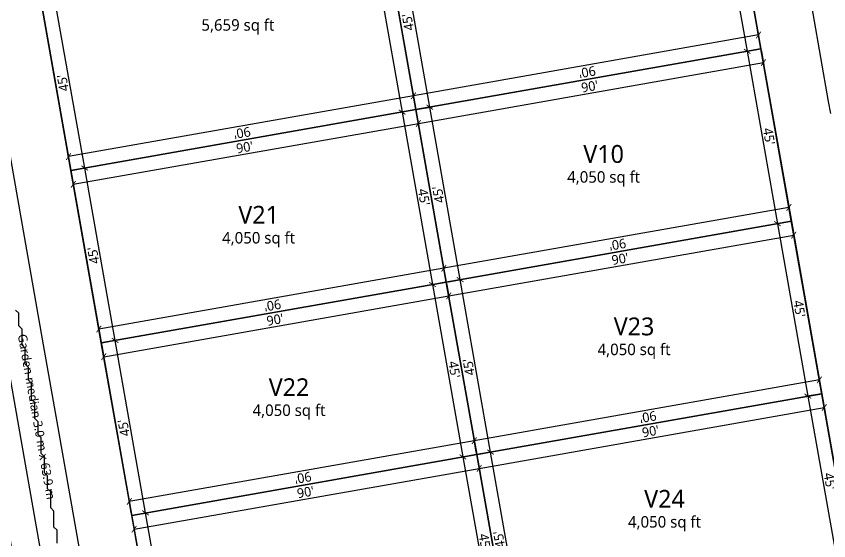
# Model space of a CAD drawing. Header units: metres. Extents: x 77 to 647, y -942 to -10.
# Drawn here: x 250.1 to 313.7, y -194 to -152.9 of the extents above; entities that cross this region are included whole.
import ezdxf
from ezdxf.enums import TextEntityAlignment as Align

# ---------------------------------------------------------------- set-up
doc = ezdxf.new("R2010")
doc.units = ezdxf.units.M
for name, color, linetype in [('DIM_MEDIANS', 94, 'Continuous'), ('DIM_PLOTS', 5, 'Continuous'), ('MEDIANS', 94, 'Continuous'), ('PLOT_TEXT', 7, 'Continuous'), ('PLOTS', 1, 'Continuous'), ('ROAD_CENTRELINE', 9, 'Continuous'), ('ROADS', 8, 'Continuous')]:
    doc.layers.add(name, color=color, linetype=linetype)
doc.styles.add('OpenSans', font='OpenSans-Regular.ttf')
doc.dimstyles.new('PLOT_FT', dxfattribs={"dimtxt": 0.75, "dimasz": 0.45, "dimexe": 0.225, "dimexo": 0.1875, "dimgap": 0.15, "dimtad": 1, "dimdec": 1, "dimlfac": 3.28084, "dimtxsty": 'OpenSans', "dimblk": 'ARCHTICK', "dimcen": 2.5, "dimazin": 3, "dimtfac": 1, "dimtmove": 0, "dimatfit": 3})
doc.dimstyles.new('ROAD_M', dxfattribs={"dimtxt": 1, "dimasz": 0.6, "dimexe": 0.3, "dimexo": 0.25, "dimgap": 0.2, "dimtad": 1, "dimdec": 1, "dimtxsty": 'OpenSans', "dimcen": 2.5, "dimazin": 3, "dimtfac": 1, "dimtmove": 0, "dimatfit": 3})

# ---------------------------------------------------------------- blocks, each defined once
blk = doc.blocks.new('_ARCHTICK')
at = {"color": 0, "linetype": 'BYBLOCK', "const_width": 0.15}
blk.add_lwpolyline([(-0.5, -0.5), (0.5, 0.5)], dxfattribs=at)
blk = doc.blocks.new('*D91')
at = {"color": 0}
for p, q in [((276.909, -136.017), (275.789, -136.215)), ((276.011, -136.175), (280.286, -160.427)), ((281.185, -160.268), (280.065, -160.466))]:
    blk.add_line(p, q, dxfattribs=at)
at = {"layer": 'Defpoints'}
for p in [(277.094, -135.984), (276.011, -136.175), (281.37, -160.236)]:
    blk.add_point(p, dxfattribs=at)
at = {"layer": 'DIM_PLOTS', "color": 0, "xscale": 0.44999999999999996, "yscale": 0.44999999999999996}
for p, rotation in [((276.011, -136.175), 99.99945466553741), ((280.286, -160.427), -80.00054533446259)]:
    blk.add_blockref('_ARCHTICK', p, dxfattribs=dict(at, rotation=rotation))
at = {"layer": 'DIM_PLOTS', "color": 0, "insert": (278.666, -148.21), "char_height": 0.75, "attachment_point": 5, "rotation": 279.99945, "style": 'OpenSans'}
blk.add_mtext("80,8'", dxfattribs=at)
blk = doc.blocks.new('*D92')
at = {"color": 0}
for p, q in [((281.337, -160.051), (281.14, -158.931)), ((281.179, -159.152), (254.164, -163.916)), ((254.322, -164.815), (254.125, -163.694))]:
    blk.add_line(p, q, dxfattribs=at)
at = {"layer": 'Defpoints'}
for p in [(281.179, -159.152), (281.37, -160.236), (254.355, -164.999)]:
    blk.add_point(p, dxfattribs=at)
at = {"layer": 'DIM_PLOTS', "color": 0, "xscale": 0.44999999999999996, "yscale": 0.44999999999999996}
for p, rotation in [((281.179, -159.152), 9.999975990270627), ((254.164, -163.916), -170.00002400972937)]:
    blk.add_blockref('_ARCHTICK', p, dxfattribs=dict(at, rotation=rotation))
at = {"layer": 'DIM_PLOTS', "color": 0, "insert": (267.762, -162.051), "char_height": 0.75, "attachment_point": 5, "rotation": 189.99998, "style": 'OpenSans'}
blk.add_mtext("90'", dxfattribs=at)
blk = doc.blocks.new('*D93')
at = {"color": 0}
for p, q in [((252.157, -151.458), (253.278, -151.26)), ((255.438, -164.808), (253.056, -151.299)), ((254.539, -164.967), (255.66, -164.769))]:
    blk.add_line(p, q, dxfattribs=at)
at = {"layer": 'Defpoints'}
for p in [(251.973, -151.49), (254.355, -164.999), (255.438, -164.808)]:
    blk.add_point(p, dxfattribs=at)
at = {"layer": 'DIM_PLOTS', "color": 0, "xscale": 0.44999999999999996, "yscale": 0.44999999999999996}
for p, rotation in [((253.056, -151.299), 99.9999982604061), ((255.438, -164.808), 279.9999982604061)]:
    blk.add_blockref('_ARCHTICK', p, dxfattribs=dict(at, rotation=rotation))
at = {"layer": 'DIM_PLOTS', "color": 0, "insert": (253.73, -158.145), "char_height": 0.75, "attachment_point": 5, "rotation": 100, "style": 'OpenSans'}
blk.add_mtext("45'", dxfattribs=at)
blk = doc.blocks.new('*D94')
at = {"color": 0}
for p, q in [((305.819, -141.997), (304.699, -142.195)), ((304.92, -142.156), (307.302, -155.663)), ((308.201, -155.505), (307.08, -155.702))]:
    blk.add_line(p, q, dxfattribs=at)
at = {"layer": 'Defpoints'}
for p in [(304.92, -142.156), (306.003, -141.965), (308.385, -155.472)]:
    blk.add_point(p, dxfattribs=at)
at = {"layer": 'DIM_PLOTS', "color": 0, "xscale": 0.44999999999999996, "yscale": 0.44999999999999996}
for p, rotation in [((304.92, -142.156), 100.00000000000007), ((307.302, -155.663), -79.99999999999993)]:
    blk.add_blockref('_ARCHTICK', p, dxfattribs=dict(at, rotation=rotation))
at = {"layer": 'DIM_PLOTS', "color": 0, "insert": (306.628, -148.818), "char_height": 0.75, "attachment_point": 5, "rotation": 280, "style": 'OpenSans'}
blk.add_mtext("45'", dxfattribs=at)
blk = doc.blocks.new('*D95')
at = {"color": 0}
for p, q in [((308.194, -154.389), (281.179, -159.152)), ((308.353, -155.288), (308.155, -154.167)), ((281.337, -160.051), (281.14, -158.931))]:
    blk.add_line(p, q, dxfattribs=at)
at = {"layer": 'Defpoints'}
for p in [(308.194, -154.389), (308.385, -155.472), (281.37, -160.236)]:
    blk.add_point(p, dxfattribs=at)
at = {"layer": 'DIM_PLOTS', "color": 0, "xscale": 0.44999999999999996, "yscale": 0.44999999999999996}
for p, rotation in [((308.194, -154.389), 10.000000000000057), ((281.179, -159.152), -169.99999999999994)]:
    blk.add_blockref('_ARCHTICK', p, dxfattribs=dict(at, rotation=rotation))
at = {"layer": 'DIM_PLOTS', "color": 0, "insert": (294.778, -157.288), "char_height": 0.75, "attachment_point": 5, "rotation": 190, "style": 'OpenSans'}
blk.add_mtext("90'", dxfattribs=at)
blk = doc.blocks.new('*D96')
at = {"color": 0}
for p, q in [((279.173, -146.696), (280.293, -146.498)), ((282.453, -160.045), (280.072, -146.537)), ((281.555, -160.203), (282.675, -160.006))]:
    blk.add_line(p, q, dxfattribs=at)
at = {"layer": 'Defpoints'}
for p in [(278.988, -146.728), (281.37, -160.236), (282.453, -160.045)]:
    blk.add_point(p, dxfattribs=at)
at = {"layer": 'DIM_PLOTS', "color": 0, "xscale": 0.44999999999999996, "yscale": 0.44999999999999996}
for p, rotation in [((280.072, -146.537), 100.00000000000007), ((282.453, -160.045), 280.00000000000006)]:
    blk.add_blockref('_ARCHTICK', p, dxfattribs=dict(at, rotation=rotation))
at = {"layer": 'DIM_PLOTS', "color": 0, "insert": (280.745, -153.382), "char_height": 0.75, "attachment_point": 5, "rotation": 100, "style": 'OpenSans'}
blk.add_mtext("45'", dxfattribs=at)
blk = doc.blocks.new('*D98')
at = {"color": 0}
for p, q in [((308.201, -155.505), (307.08, -155.702)), ((307.302, -155.663), (309.684, -169.171)), ((310.582, -169.012), (309.462, -169.21))]:
    blk.add_line(p, q, dxfattribs=at)
at = {"layer": 'Defpoints'}
for p in [(307.302, -155.663), (308.385, -155.472), (310.767, -168.98)]:
    blk.add_point(p, dxfattribs=at)
at = {"layer": 'DIM_PLOTS', "color": 0, "xscale": 0.44999999999999996, "yscale": 0.44999999999999996}
for p, rotation in [((307.302, -155.663), 100.00000000000007), ((309.684, -169.171), -79.99999999999993)]:
    blk.add_blockref('_ARCHTICK', p, dxfattribs=dict(at, rotation=rotation))
at = {"layer": 'DIM_PLOTS', "color": 0, "insert": (309.01, -162.326), "char_height": 0.75, "attachment_point": 5, "rotation": 280, "style": 'OpenSans'}
blk.add_mtext("45'", dxfattribs=at)
blk = doc.blocks.new('*D99')
at = {"color": 0}
for p, q in [((310.576, -167.897), (283.561, -172.66)), ((310.734, -168.795), (310.537, -167.675)), ((283.719, -173.559), (283.522, -172.438))]:
    blk.add_line(p, q, dxfattribs=at)
at = {"layer": 'Defpoints'}
for p in [(310.576, -167.897), (310.767, -168.98), (283.752, -173.743)]:
    blk.add_point(p, dxfattribs=at)
at = {"layer": 'DIM_PLOTS', "color": 0, "xscale": 0.44999999999999996, "yscale": 0.44999999999999996}
for p, rotation in [((310.576, -167.897), 10.000000000000028), ((283.561, -172.66), -169.99999999999997)]:
    blk.add_blockref('_ARCHTICK', p, dxfattribs=dict(at, rotation=rotation))
at = {"layer": 'DIM_PLOTS', "color": 0, "insert": (297.16, -170.795), "char_height": 0.75, "attachment_point": 5, "rotation": 190, "style": 'OpenSans'}
blk.add_mtext("90'", dxfattribs=at)
blk = doc.blocks.new('*D100')
at = {"color": 0}
for p, q in [((281.555, -160.203), (282.675, -160.006)), ((284.835, -173.552), (282.453, -160.045)), ((283.936, -173.711), (285.057, -173.513))]:
    blk.add_line(p, q, dxfattribs=at)
at = {"layer": 'Defpoints'}
for p in [(281.37, -160.236), (284.835, -173.552), (283.752, -173.743)]:
    blk.add_point(p, dxfattribs=at)
at = {"layer": 'DIM_PLOTS', "color": 0, "xscale": 0.44999999999999996, "yscale": 0.44999999999999996}
for p, rotation in [((282.453, -160.045), 99.99999999999983), ((284.835, -173.552), 279.99999999999983)]:
    blk.add_blockref('_ARCHTICK', p, dxfattribs=dict(at, rotation=rotation))
at = {"layer": 'DIM_PLOTS', "color": 0, "insert": (283.127, -166.89), "char_height": 0.75, "attachment_point": 5, "rotation": 100, "style": 'OpenSans'}
blk.add_mtext("45'", dxfattribs=at)
blk = doc.blocks.new('*D101')
at = {"color": 0}
for p, q in [((308.418, -155.657), (308.615, -156.777)), ((281.561, -161.319), (308.576, -156.555)), ((281.403, -160.42), (281.6, -161.541))]:
    blk.add_line(p, q, dxfattribs=at)
at = {"layer": 'Defpoints'}
for p in [(308.385, -155.472), (281.37, -160.236), (281.561, -161.319)]:
    blk.add_point(p, dxfattribs=at)
at = {"layer": 'DIM_PLOTS', "color": 0, "xscale": 0.44999999999999996, "yscale": 0.44999999999999996}
for p, rotation in [((308.576, -156.555), 10.00000000000007), ((281.561, -161.319), 190.00000000000006)]:
    blk.add_blockref('_ARCHTICK', p, dxfattribs=dict(at, rotation=rotation))
at = {"layer": 'DIM_PLOTS', "color": 0, "insert": (294.977, -158.42), "char_height": 0.75, "attachment_point": 5, "rotation": 10, "style": 'OpenSans'}
blk.add_mtext("90'", dxfattribs=at)
blk = doc.blocks.new('*D140')
at = {"color": 0}
for p, q in [((254.539, -164.967), (255.66, -164.769)), ((257.82, -178.316), (255.438, -164.808)), ((256.921, -178.474), (258.041, -178.277))]:
    blk.add_line(p, q, dxfattribs=at)
at = {"layer": 'Defpoints'}
for p in [(254.355, -164.999), (256.737, -178.507), (257.82, -178.316)]:
    blk.add_point(p, dxfattribs=at)
at = {"layer": 'DIM_PLOTS', "color": 0, "xscale": 0.44999999999999996, "yscale": 0.44999999999999996}
for p, rotation in [((255.438, -164.808), 100.00000000000007), ((257.82, -178.316), 280.00000000000006)]:
    blk.add_blockref('_ARCHTICK', p, dxfattribs=dict(at, rotation=rotation))
at = {"layer": 'DIM_PLOTS', "color": 0, "insert": (256.112, -171.653), "char_height": 0.75, "attachment_point": 5, "rotation": 100, "style": 'OpenSans'}
blk.add_mtext("45'", dxfattribs=at)
blk = doc.blocks.new('*D141')
at = {"color": 0}
for p, q in [((281.403, -160.42), (281.6, -161.541)), ((254.546, -166.083), (281.561, -161.319)), ((254.387, -165.184), (254.585, -166.304))]:
    blk.add_line(p, q, dxfattribs=at)
at = {"layer": 'Defpoints'}
for p in [(281.37, -160.236), (254.355, -164.999), (254.546, -166.083)]:
    blk.add_point(p, dxfattribs=at)
at = {"layer": 'DIM_PLOTS', "color": 0, "xscale": 0.44999999999999996, "yscale": 0.44999999999999996}
for p, rotation in [((281.561, -161.319), 9.999999999999952), ((254.546, -166.083), 189.99999999999994)]:
    blk.add_blockref('_ARCHTICK', p, dxfattribs=dict(at, rotation=rotation))
at = {"layer": 'DIM_PLOTS', "color": 0, "insert": (267.962, -163.184), "char_height": 0.75, "attachment_point": 5, "rotation": 10, "style": 'OpenSans'}
blk.add_mtext("90'", dxfattribs=at)
blk = doc.blocks.new('*D142')
at = {"color": 0}
for p, q in [((281.185, -160.268), (280.065, -160.466)), ((280.287, -160.427), (282.668, -173.934)), ((283.567, -173.776), (282.447, -173.973))]:
    blk.add_line(p, q, dxfattribs=at)
at = {"layer": 'Defpoints'}
for p in [(281.37, -160.236), (280.287, -160.427), (283.752, -173.743)]:
    blk.add_point(p, dxfattribs=at)
at = {"layer": 'DIM_PLOTS', "color": 0, "xscale": 0.44999999999999996, "yscale": 0.44999999999999996}
for p, rotation in [((280.287, -160.427), 99.99999999999983), ((282.668, -173.934), -80.00000000000017)]:
    blk.add_blockref('_ARCHTICK', p, dxfattribs=dict(at, rotation=rotation))
at = {"layer": 'DIM_PLOTS', "color": 0, "insert": (281.995, -167.089), "char_height": 0.75, "attachment_point": 5, "rotation": 280, "style": 'OpenSans'}
blk.add_mtext("45'", dxfattribs=at)
blk = doc.blocks.new('*D143')
at = {"color": 0}
for p, q in [((283.561, -172.66), (256.546, -177.424)), ((283.719, -173.559), (283.522, -172.438)), ((256.704, -178.322), (256.506, -177.202))]:
    blk.add_line(p, q, dxfattribs=at)
at = {"layer": 'Defpoints'}
for p in [(283.561, -172.66), (283.752, -173.743), (256.737, -178.507)]:
    blk.add_point(p, dxfattribs=at)
at = {"layer": 'DIM_PLOTS', "color": 0, "xscale": 0.44999999999999996, "yscale": 0.44999999999999996}
for p, rotation in [((283.561, -172.66), 9.999999999999972), ((256.546, -177.424), -170.00000000000003)]:
    blk.add_blockref('_ARCHTICK', p, dxfattribs=dict(at, rotation=rotation))
at = {"layer": 'DIM_PLOTS', "color": 0, "insert": (270.144, -175.559), "char_height": 0.75, "attachment_point": 5, "rotation": 190, "style": 'OpenSans'}
blk.add_mtext("90'", dxfattribs=at)
blk = doc.blocks.new('*D144')
at = {"color": 0}
for p, q in [((256.921, -178.474), (258.041, -178.277)), ((260.202, -191.823), (257.82, -178.316)), ((259.303, -191.982), (260.423, -191.784))]:
    blk.add_line(p, q, dxfattribs=at)
at = {"layer": 'Defpoints'}
for p in [(256.737, -178.507), (259.118, -192.014), (260.202, -191.823)]:
    blk.add_point(p, dxfattribs=at)
at = {"layer": 'DIM_PLOTS', "color": 0, "xscale": 0.44999999999999996, "yscale": 0.44999999999999996}
for p, rotation in [((257.82, -178.316), 99.99999999999983), ((260.202, -191.823), 279.99999999999983)]:
    blk.add_blockref('_ARCHTICK', p, dxfattribs=dict(at, rotation=rotation))
at = {"layer": 'DIM_PLOTS', "color": 0, "insert": (258.494, -185.161), "char_height": 0.75, "attachment_point": 5, "rotation": 100, "style": 'OpenSans'}
blk.add_mtext("45'", dxfattribs=at)
blk = doc.blocks.new('*D145')
at = {"color": 0}
for p, q in [((283.784, -173.928), (283.982, -175.048)), ((256.928, -179.59), (283.943, -174.827)), ((256.769, -178.692), (256.967, -179.812))]:
    blk.add_line(p, q, dxfattribs=at)
at = {"layer": 'Defpoints'}
for p in [(283.752, -173.743), (256.737, -178.507), (256.928, -179.59)]:
    blk.add_point(p, dxfattribs=at)
at = {"layer": 'DIM_PLOTS', "color": 0, "xscale": 0.44999999999999996, "yscale": 0.44999999999999996}
for p, rotation in [((283.943, -174.827), 9.999999999999973), ((256.928, -179.59), 189.99999999999997)]:
    blk.add_blockref('_ARCHTICK', p, dxfattribs=dict(at, rotation=rotation))
at = {"layer": 'DIM_PLOTS', "color": 0, "insert": (270.344, -176.691), "char_height": 0.75, "attachment_point": 5, "rotation": 10, "style": 'OpenSans'}
blk.add_mtext("90'", dxfattribs=at)
blk = doc.blocks.new('*D146')
at = {"color": 0}
for p, q in [((283.567, -173.776), (282.447, -173.973)), ((282.668, -173.934), (285.05, -187.442)), ((285.949, -187.284), (284.829, -187.481))]:
    blk.add_line(p, q, dxfattribs=at)
at = {"layer": 'Defpoints'}
for p in [(282.668, -173.934), (283.752, -173.743), (286.134, -187.251)]:
    blk.add_point(p, dxfattribs=at)
at = {"layer": 'DIM_PLOTS', "color": 0, "xscale": 0.44999999999999996, "yscale": 0.44999999999999996}
for p, rotation in [((282.668, -173.934), 100.00000000000007), ((285.05, -187.442), -79.99999999999993)]:
    blk.add_blockref('_ARCHTICK', p, dxfattribs=dict(at, rotation=rotation))
at = {"layer": 'DIM_PLOTS', "color": 0, "insert": (284.376, -180.597), "char_height": 0.75, "attachment_point": 5, "rotation": 280, "style": 'OpenSans'}
blk.add_mtext("45'", dxfattribs=at)
blk = doc.blocks.new('*D147')
at = {"color": 0}
for p, q in [((285.943, -186.168), (258.927, -190.931)), ((286.101, -187.066), (285.903, -185.946)), ((259.086, -191.83), (258.888, -190.71))]:
    blk.add_line(p, q, dxfattribs=at)
at = {"layer": 'Defpoints'}
for p in [(285.943, -186.168), (286.134, -187.251), (259.118, -192.014)]:
    blk.add_point(p, dxfattribs=at)
at = {"layer": 'DIM_PLOTS', "color": 0, "xscale": 0.44999999999999996, "yscale": 0.44999999999999996}
for p, rotation in [((285.943, -186.168), 9.999999999999943), ((258.927, -190.931), -170.00000000000006)]:
    blk.add_blockref('_ARCHTICK', p, dxfattribs=dict(at, rotation=rotation))
at = {"layer": 'DIM_PLOTS', "color": 0, "insert": (272.526, -189.066), "char_height": 0.75, "attachment_point": 5, "rotation": 190, "style": 'OpenSans'}
blk.add_mtext("90'", dxfattribs=at)
blk = doc.blocks.new('*D148')
at = {"color": 0}
for p, q in [((310.582, -169.012), (309.462, -169.21)), ((309.684, -169.171), (312.065, -182.678)), ((312.964, -182.52), (311.844, -182.718))]:
    blk.add_line(p, q, dxfattribs=at)
at = {"layer": 'Defpoints'}
for p in [(309.684, -169.171), (310.767, -168.98), (313.149, -182.487)]:
    blk.add_point(p, dxfattribs=at)
at = {"layer": 'DIM_PLOTS', "color": 0, "xscale": 0.44999999999999996, "yscale": 0.44999999999999996}
for p, rotation in [((309.684, -169.171), 100.00000000000007), ((312.065, -182.678), -79.99999999999993)]:
    blk.add_blockref('_ARCHTICK', p, dxfattribs=dict(at, rotation=rotation))
at = {"layer": 'DIM_PLOTS', "color": 0, "insert": (311.392, -175.833), "char_height": 0.75, "attachment_point": 5, "rotation": 280, "style": 'OpenSans'}
blk.add_mtext("45'", dxfattribs=at)
blk = doc.blocks.new('*D149')
at = {"color": 0}
for p, q in [((313.116, -182.303), (312.919, -181.183)), ((312.958, -181.404), (285.943, -186.168)), ((286.101, -187.066), (285.903, -185.946))]:
    blk.add_line(p, q, dxfattribs=at)
at = {"layer": 'Defpoints'}
for p in [(312.958, -181.404), (313.149, -182.487), (286.134, -187.251)]:
    blk.add_point(p, dxfattribs=at)
at = {"layer": 'DIM_PLOTS', "color": 0, "xscale": 0.44999999999999996, "yscale": 0.44999999999999996}
for p, rotation in [((312.958, -181.404), 10.000000000000028), ((285.943, -186.168), -169.99999999999997)]:
    blk.add_blockref('_ARCHTICK', p, dxfattribs=dict(at, rotation=rotation))
at = {"layer": 'DIM_PLOTS', "color": 0, "insert": (299.541, -184.303), "char_height": 0.75, "attachment_point": 5, "rotation": 190, "style": 'OpenSans'}
blk.add_mtext("90'", dxfattribs=at)
blk = doc.blocks.new('*D150')
at = {"color": 0}
for p, q in [((283.936, -173.711), (285.057, -173.513)), ((287.217, -187.06), (284.835, -173.552)), ((286.318, -187.218), (287.438, -187.021))]:
    blk.add_line(p, q, dxfattribs=at)
at = {"layer": 'Defpoints'}
for p in [(283.752, -173.743), (286.134, -187.251), (287.217, -187.06)]:
    blk.add_point(p, dxfattribs=at)
at = {"layer": 'DIM_PLOTS', "color": 0, "xscale": 0.44999999999999996, "yscale": 0.44999999999999996}
for p, rotation in [((284.835, -173.552), 100.00000000000007), ((287.217, -187.06), 280.00000000000006)]:
    blk.add_blockref('_ARCHTICK', p, dxfattribs=dict(at, rotation=rotation))
at = {"layer": 'DIM_PLOTS', "color": 0, "insert": (285.509, -180.397), "char_height": 0.75, "attachment_point": 5, "rotation": 100, "style": 'OpenSans'}
blk.add_mtext("45'", dxfattribs=at)
blk = doc.blocks.new('*D151')
at = {"color": 0}
for p, q in [((310.8, -169.164), (310.997, -170.285)), ((283.943, -174.827), (310.958, -170.063)), ((283.784, -173.928), (283.982, -175.048))]:
    blk.add_line(p, q, dxfattribs=at)
at = {"layer": 'Defpoints'}
for p in [(310.767, -168.98), (283.752, -173.743), (283.943, -174.827)]:
    blk.add_point(p, dxfattribs=at)
at = {"layer": 'DIM_PLOTS', "color": 0, "xscale": 0.44999999999999996, "yscale": 0.44999999999999996}
for p, rotation in [((310.958, -170.063), 10.00000000000005), ((283.943, -174.827), 190.00000000000006)]:
    blk.add_blockref('_ARCHTICK', p, dxfattribs=dict(at, rotation=rotation))
at = {"layer": 'DIM_PLOTS', "color": 0, "insert": (297.359, -171.928), "char_height": 0.75, "attachment_point": 5, "rotation": 10, "style": 'OpenSans'}
blk.add_mtext("90'", dxfattribs=at)
blk = doc.blocks.new('*D152')
at = {"color": 0}
for p, q in [((312.964, -182.52), (311.844, -182.718)), ((312.065, -182.678), (314.447, -196.186)), ((315.346, -196.028), (314.226, -196.225))]:
    blk.add_line(p, q, dxfattribs=at)
at = {"layer": 'Defpoints'}
for p in [(313.149, -182.487), (312.065, -182.678), (315.531, -195.995)]:
    blk.add_point(p, dxfattribs=at)
at = {"layer": 'DIM_PLOTS', "color": 0, "xscale": 0.44999999999999996, "yscale": 0.44999999999999996}
for p, rotation in [((312.065, -182.678), 99.99999999999979), ((314.447, -196.186), -80.00000000000021)]:
    blk.add_blockref('_ARCHTICK', p, dxfattribs=dict(at, rotation=rotation))
at = {"layer": 'DIM_PLOTS', "color": 0, "insert": (313.773, -189.341), "char_height": 0.75, "attachment_point": 5, "rotation": 280, "style": 'OpenSans'}
blk.add_mtext("45'", dxfattribs=at)
blk = doc.blocks.new('*D154')
at = {"color": 0}
for p, q in [((286.318, -187.218), (287.438, -187.021)), ((289.599, -200.568), (287.217, -187.06)), ((288.7, -200.726), (289.82, -200.529))]:
    blk.add_line(p, q, dxfattribs=at)
at = {"layer": 'Defpoints'}
for p in [(286.134, -187.251), (288.515, -200.759), (289.599, -200.568)]:
    blk.add_point(p, dxfattribs=at)
at = {"layer": 'DIM_PLOTS', "color": 0, "xscale": 0.44999999999999996, "yscale": 0.44999999999999996}
for p, rotation in [((287.217, -187.06), 99.99999999999983), ((289.599, -200.568), 279.99999999999983)]:
    blk.add_blockref('_ARCHTICK', p, dxfattribs=dict(at, rotation=rotation))
at = {"layer": 'DIM_PLOTS', "color": 0, "insert": (287.891, -193.905), "char_height": 0.75, "attachment_point": 5, "rotation": 100, "style": 'OpenSans'}
blk.add_mtext("45'", dxfattribs=at)
blk = doc.blocks.new('*D155')
at = {"color": 0}
for p, q in [((313.181, -182.672), (313.379, -183.792)), ((286.325, -188.334), (313.34, -183.571)), ((286.166, -187.436), (286.364, -188.556))]:
    blk.add_line(p, q, dxfattribs=at)
at = {"layer": 'Defpoints'}
for p in [(313.149, -182.487), (286.134, -187.251), (286.325, -188.334)]:
    blk.add_point(p, dxfattribs=at)
at = {"layer": 'DIM_PLOTS', "color": 0, "xscale": 0.44999999999999996, "yscale": 0.44999999999999996}
for p, rotation in [((313.34, -183.571), 10.00000000000005), ((286.325, -188.334), 190.00000000000006)]:
    blk.add_blockref('_ARCHTICK', p, dxfattribs=dict(at, rotation=rotation))
at = {"layer": 'DIM_PLOTS', "color": 0, "insert": (299.741, -185.435), "char_height": 0.75, "attachment_point": 5, "rotation": 10, "style": 'OpenSans'}
blk.add_mtext("90'", dxfattribs=at)
blk = doc.blocks.new('*D184')
at = {"color": 0}
for p, q in [((259.303, -191.982), (260.423, -191.784)), ((262.583, -205.331), (260.202, -191.823)), ((261.685, -205.49), (262.805, -205.292))]:
    blk.add_line(p, q, dxfattribs=at)
at = {"layer": 'Defpoints'}
for p in [(259.118, -192.014), (262.583, -205.331), (261.5, -205.522)]:
    blk.add_point(p, dxfattribs=at)
at = {"layer": 'DIM_PLOTS', "color": 0, "xscale": 0.44999999999999996, "yscale": 0.44999999999999996}
for p, rotation in [((260.202, -191.823), 100.00000000000007), ((262.583, -205.331), 280.00000000000006)]:
    blk.add_blockref('_ARCHTICK', p, dxfattribs=dict(at, rotation=rotation))
at = {"layer": 'DIM_PLOTS', "color": 0, "insert": (260.875, -198.668), "char_height": 0.75, "attachment_point": 5, "rotation": 100, "style": 'OpenSans'}
blk.add_mtext("45'", dxfattribs=at)
blk = doc.blocks.new('*D185')
at = {"color": 0}
for p, q in [((286.166, -187.436), (286.364, -188.556)), ((259.309, -193.098), (286.325, -188.334)), ((259.151, -192.199), (259.348, -193.319))]:
    blk.add_line(p, q, dxfattribs=at)
at = {"layer": 'Defpoints'}
for p in [(286.134, -187.251), (259.118, -192.014), (259.309, -193.098)]:
    blk.add_point(p, dxfattribs=at)
at = {"layer": 'DIM_PLOTS', "color": 0, "xscale": 0.44999999999999996, "yscale": 0.44999999999999996}
for p, rotation in [((286.325, -188.334), 9.999999999999952), ((259.309, -193.098), 189.99999999999994)]:
    blk.add_blockref('_ARCHTICK', p, dxfattribs=dict(at, rotation=rotation))
at = {"layer": 'DIM_PLOTS', "color": 0, "insert": (272.726, -190.199), "char_height": 0.75, "attachment_point": 5, "rotation": 10, "style": 'OpenSans'}
blk.add_mtext("90'", dxfattribs=at)
blk = doc.blocks.new('*D186')
at = {"color": 0}
for p, q in [((285.949, -187.284), (284.829, -187.481)), ((285.05, -187.442), (287.432, -200.95)), ((288.331, -200.791), (287.21, -200.989))]:
    blk.add_line(p, q, dxfattribs=at)
at = {"layer": 'Defpoints'}
for p in [(285.05, -187.442), (286.134, -187.251), (288.515, -200.759)]:
    blk.add_point(p, dxfattribs=at)
at = {"layer": 'DIM_PLOTS', "color": 0, "xscale": 0.44999999999999996, "yscale": 0.44999999999999996}
for p, rotation in [((285.05, -187.442), 99.99999999999983), ((287.432, -200.95), -80.00000000000017)]:
    blk.add_blockref('_ARCHTICK', p, dxfattribs=dict(at, rotation=rotation))
at = {"layer": 'DIM_PLOTS', "color": 0, "insert": (286.758, -194.105), "char_height": 0.75, "attachment_point": 5, "rotation": 280, "style": 'OpenSans'}
blk.add_mtext("45'", dxfattribs=at)
blk = doc.blocks.new('_CLOSEDFILLED')
at = {"color": 0, "linetype": 'BYBLOCK'}
blk.add_solid([(-1, 0.16), (0, 0), (-1, -0.16)], dxfattribs=at)
blk = doc.blocks.new('*D241')
at = {"color": 0}
for p, q in [((309.514, -117.256), (311.73, -116.865)), ((311.539, -117.508), (328.743, -215.058)), ((326.927, -215.988), (329.143, -215.597))]:
    blk.add_line(p, q, dxfattribs=at)
at = {"layer": 'Defpoints'}
for p in [(311.434, -116.917), (309.268, -117.299), (326.681, -216.031)]:
    blk.add_point(p, dxfattribs=at)
at = {"layer": 'DIM_MEDIANS', "color": 0, "xscale": 0.6, "yscale": 0.6}
for p, rotation in [((311.434, -116.917), 100.0021062878762), ((328.847, -215.649), -79.9978937121238)]:
    blk.add_blockref('_CLOSEDFILLED', p, dxfattribs=dict(at, rotation=rotation))
at = {"layer": 'DIM_MEDIANS', "color": 0, "insert": (320.83, -166.161), "char_height": 1, "attachment_point": 5, "rotation": 280.00211, "style": 'OpenSans'}
blk.add_mtext('100,3 m', dxfattribs=at)
blk = doc.blocks.new('*D242')
at = {"color": 0}
for p, q in [((244.503, -153.759), (242.287, -154.15)), ((253.583, -216.479), (242.687, -154.689)), ((255.607, -216.732), (253.391, -217.122))]:
    blk.add_line(p, q, dxfattribs=at)
at = {"layer": 'Defpoints'}
for p in [(244.749, -153.716), (255.853, -216.688), (253.687, -217.07)]:
    blk.add_point(p, dxfattribs=at)
at = {"layer": 'DIM_MEDIANS', "color": 0, "xscale": 0.6, "yscale": 0.6}
for p, rotation in [((242.582, -154.098), 100.00056529687052), ((253.687, -217.07), 280.0005652968705)]:
    blk.add_blockref('_CLOSEDFILLED', p, dxfattribs=dict(at, rotation=rotation))
at = {"layer": 'DIM_MEDIANS', "color": 0, "insert": (247.445, -185.706), "char_height": 1, "attachment_point": 5, "rotation": 100.00057, "style": 'OpenSans'}
blk.add_mtext('63,9 m', dxfattribs=at)

msp = doc.modelspace()

# ---------------------------------------------------------------- linework, layer by layer
at = {"layer": 'MEDIANS'}
msp.add_lwpolyline([(313.853, -160.536), (313.687, -159.592), (312.47, -152.693), (311.792, -148.849), (311.471, -147.028), (311.301, -146.065), (306.319, -117.819), (308.042, -117.617), (308.263, -117.564), (308.322, -117.553), (309.293, -117.439), (312.037, -133), (314.906, -149.271)], dxfattribs=at)
msp.add_lwpolyline([(248.016, -172.241), (247.829, -171.182), (244.903, -154.587), (246.767, -153.708), (246.783, -153.701), (247.084, -153.52), (247.103, -153.503), (247.142, -153.474), (247.184, -153.449), (247.229, -153.428), (247.254, -153.419), (247.706, -153.195), (252.118, -178.214), (253.338, -185.129), (255.59, -197.9), (256.041, -200.462), (256.528, -203.22), (258.811, -216.167), (257.433, -214.917), (255.257, -213.309), (254.977, -211.721), (251.66, -192.909), (248.016, -172.241)], close=True, dxfattribs=at)
at = {"layer": 'PLOTS'}
msp.add_lwpolyline([(277.094, -135.985), (281.37, -160.235), (281.37, -160.236), (281.37, -160.236), (281.37, -160.236), (254.355, -164.999), (254.355, -164.999), (254.355, -164.999), (251.973, -151.491)], dxfattribs=at)
for points in [[(278.988, -146.728), (306.003, -141.965), (308.385, -155.472), (281.37, -160.236), (278.988, -146.728)], [(281.37, -160.236), (308.385, -155.472), (310.767, -168.98), (283.752, -173.743), (281.37, -160.236)], [(254.355, -164.999), (281.37, -160.236), (283.752, -173.743), (256.737, -178.507), (254.355, -164.999)], [(283.752, -173.743), (310.767, -168.98), (313.149, -182.487), (286.134, -187.251), (283.752, -173.743)], [(256.737, -178.507), (283.752, -173.743), (286.134, -187.251), (259.118, -192.014), (256.737, -178.507)], [(286.134, -187.251), (313.149, -182.487), (315.531, -195.995), (288.515, -200.759), (286.134, -187.251)], [(259.118, -192.014), (286.134, -187.251), (288.515, -200.759), (261.5, -205.522), (259.118, -192.014)]]:
    msp.add_lwpolyline(points, close=True, dxfattribs=at)
at = {"layer": 'ROAD_CENTRELINE'}
msp.add_lwpolyline([(253.28, -194.182), (253.28, -193.932), (253.28, -193.682), (253.28, -193.432), (253.28, -193.182), (253.03, -192.932), (253.03, -192.682), (253.03, -192.432), (253.03, -192.182), (253.03, -191.932), (253.03, -191.682), (252.78, -191.432), (252.78, -191.182), (252.78, -190.932), (252.78, -190.682), (252.78, -190.432), (252.78, -190.182), (252.53, -189.932), (252.53, -189.682), (252.53, -189.432), (252.53, -189.182), (252.53, -188.932), (252.28, -188.682), (252.28, -188.432), (252.28, -188.182), (252.28, -187.932), (252.28, -187.682), (252.28, -187.432), (252.03, -187.182), (252.03, -186.932), (252.03, -186.682), (252.03, -186.432), (252.03, -186.182), (252.03, -185.932), (251.78, -185.682), (251.78, -185.432), (251.78, -185.182), (251.78, -184.932), (251.78, -184.682), (251.53, -184.432), (251.53, -184.182), (251.53, -183.932), (251.53, -183.682), (251.53, -183.432), (251.53, -183.182), (251.28, -182.932), (251.28, -182.682), (251.28, -182.432), (251.28, -182.182), (251.28, -181.932), (251.28, -181.682), (251.03, -181.432), (251.03, -181.182), (251.03, -180.932), (251.03, -180.682), (251.03, -180.432), (250.78, -180.182), (250.78, -179.932), (250.78, -179.682), (250.78, -179.432), (250.78, -179.182), (250.78, -178.932), (250.53, -178.682), (250.53, -178.432), (250.53, -178.182), (250.53, -177.932), (250.53, -177.682), (250.53, -177.432), (250.28, -177.182), (250.28, -176.932), (250.28, -176.682), (250.28, -176.432), (250.28, -176.182), (250.03, -175.932)], dxfattribs=at)
at = {"layer": 'ROADS'}
for points in [[(325.18, -250.71), (301.94, -118.91)], [(251.97, -151.49), (264.16, -220.64)]]:
    msp.add_lwpolyline(points, dxfattribs=at)

# ---------------------------------------------------------------- texts
at = {"layer": 'DIM_MEDIANS', "style": 'OpenSans'}
msp.add_text('Garden median 3.0 m x 63.9 m', height=0.7, rotation=-79.99943, dxfattribs=at).set_placement((251.682, -184.287), align=Align.MIDDLE_CENTER)
at = {"layer": 'PLOT_TEXT', "style": 'OpenSans'}
for s, height, p in [('5,659 sq ft', 0.9, (267.431, -153.602)), ('V10', 1.4, (296.069, -163.708)), ('4,050 sq ft', 0.9, (296.069, -165.508)), ('V21', 1.4, (269.053, -168.471)), ('4,050 sq ft', 0.9, (269.053, -170.271)), ('V23', 1.4, (298.45, -177.215)), ('4,050 sq ft', 0.9, (298.45, -179.015)), ('V22', 1.4, (271.435, -181.979)), ('4,050 sq ft', 0.9, (271.435, -183.779)), ('V24', 1.4, (300.832, -190.723)), ('4,050 sq ft', 0.9, (300.832, -192.523))]:
    msp.add_text(s, height=height, dxfattribs=at).set_placement(p, align=Align.MIDDLE_CENTER)

# ---------------------------------------------------------------- dimensions: what is measured, and where the dimension line sits
at = {"layer": 'DIM_MEDIANS'}
for base, p1, p2, angle, picture, middle in [((311.434, -116.917), (309.268, -117.299), (326.681, -216.031), 280.00211, '*D241', (320.83, -166.161)), ((253.687, -217.07), (255.853, -216.688), (244.749, -153.716), 100.00057, '*D242', (247.445, -185.706))]:
    dim = msp.add_linear_dim(base=base, p1=p1, p2=p2, angle=angle, dimstyle='ROAD_M', dxfattribs=at)
    dim.commit()
    dim.dimension.update_dxf_attribs({"geometry": picture, "text_midpoint": middle})
at = {"layer": 'DIM_PLOTS'}
for base, p1, p2, angle, picture, middle in [((276.011, -136.175), (277.094, -135.984), (281.37, -160.236), 279.99945, '*D91', (278.666, -148.21)), ((304.92, -142.156), (306.003, -141.965), (308.385, -155.472), 280, '*D94', (306.628, -148.818)), ((282.453, -160.045), (281.37, -160.236), (278.988, -146.728), 100, '*D96', (280.745, -153.382)), ((255.438, -164.808), (254.355, -164.999), (251.973, -151.49), 100, '*D93', (253.73, -158.145)), ((308.194, -154.389), (308.385, -155.472), (281.37, -160.236), 190, '*D95', (294.778, -157.288)), ((281.561, -161.319), (281.37, -160.236), (308.385, -155.472), 10, '*D101', (294.977, -158.42)), ((307.302, -155.663), (308.385, -155.472), (310.767, -168.98), 280, '*D98', (309.01, -162.326)), ((281.179, -159.152), (281.37, -160.236), (254.355, -164.999), 189.99998, '*D92', (267.762, -162.051)), ((254.546, -166.083), (254.355, -164.999), (281.37, -160.236), 10, '*D141', (267.962, -163.184)), ((280.287, -160.427), (281.37, -160.236), (283.752, -173.743), 280, '*D142', (281.995, -167.089)), ((284.835, -173.552), (283.752, -173.743), (281.37, -160.236), 100, '*D100', (283.127, -166.89)), ((257.82, -178.316), (256.737, -178.507), (254.355, -164.999), 100, '*D140', (256.112, -171.653)), ((310.576, -167.897), (310.767, -168.98), (283.752, -173.743), 190, '*D99', (297.16, -170.795)), ((283.943, -174.827), (283.752, -173.743), (310.767, -168.98), 10, '*D151', (297.359, -171.928)), ((309.684, -169.171), (310.767, -168.98), (313.149, -182.487), 280, '*D148', (311.392, -175.833)), ((283.561, -172.66), (283.752, -173.743), (256.737, -178.507), 190, '*D143', (270.144, -175.559)), ((287.217, -187.06), (286.134, -187.251), (283.752, -173.743), 100, '*D150', (285.509, -180.397)), ((256.928, -179.59), (256.737, -178.507), (283.752, -173.743), 10, '*D145', (270.344, -176.691)), ((282.668, -173.934), (283.752, -173.743), (286.134, -187.251), 280, '*D146', (284.376, -180.597)), ((260.202, -191.823), (259.118, -192.014), (256.737, -178.507), 100, '*D144', (258.494, -185.161)), ((312.958, -181.404), (313.149, -182.487), (286.134, -187.251), 190, '*D149', (299.541, -184.303)), ((286.325, -188.334), (286.134, -187.251), (313.149, -182.487), 10, '*D155', (299.741, -185.435)), ((312.065, -182.678), (313.149, -182.487), (315.531, -195.995), 280, '*D152', (313.773, -189.341)), ((285.943, -186.168), (286.134, -187.251), (259.118, -192.014), 190, '*D147', (272.526, -189.066)), ((289.599, -200.568), (288.515, -200.759), (286.134, -187.251), 100, '*D154', (287.891, -193.905)), ((259.309, -193.098), (259.118, -192.014), (286.134, -187.251), 10, '*D185', (272.726, -190.199)), ((285.05, -187.442), (286.134, -187.251), (288.515, -200.759), 280, '*D186', (286.758, -194.105)), ((262.583, -205.331), (261.5, -205.522), (259.118, -192.014), 100, '*D184', (260.875, -198.668))]:
    dim = msp.add_linear_dim(base=base, p1=p1, p2=p2, angle=angle, dimstyle='PLOT_FT', dxfattribs=at)
    dim.commit()
    dim.dimension.update_dxf_attribs({"geometry": picture, "text_midpoint": middle})

doc.saveas('drawing.dxf')
